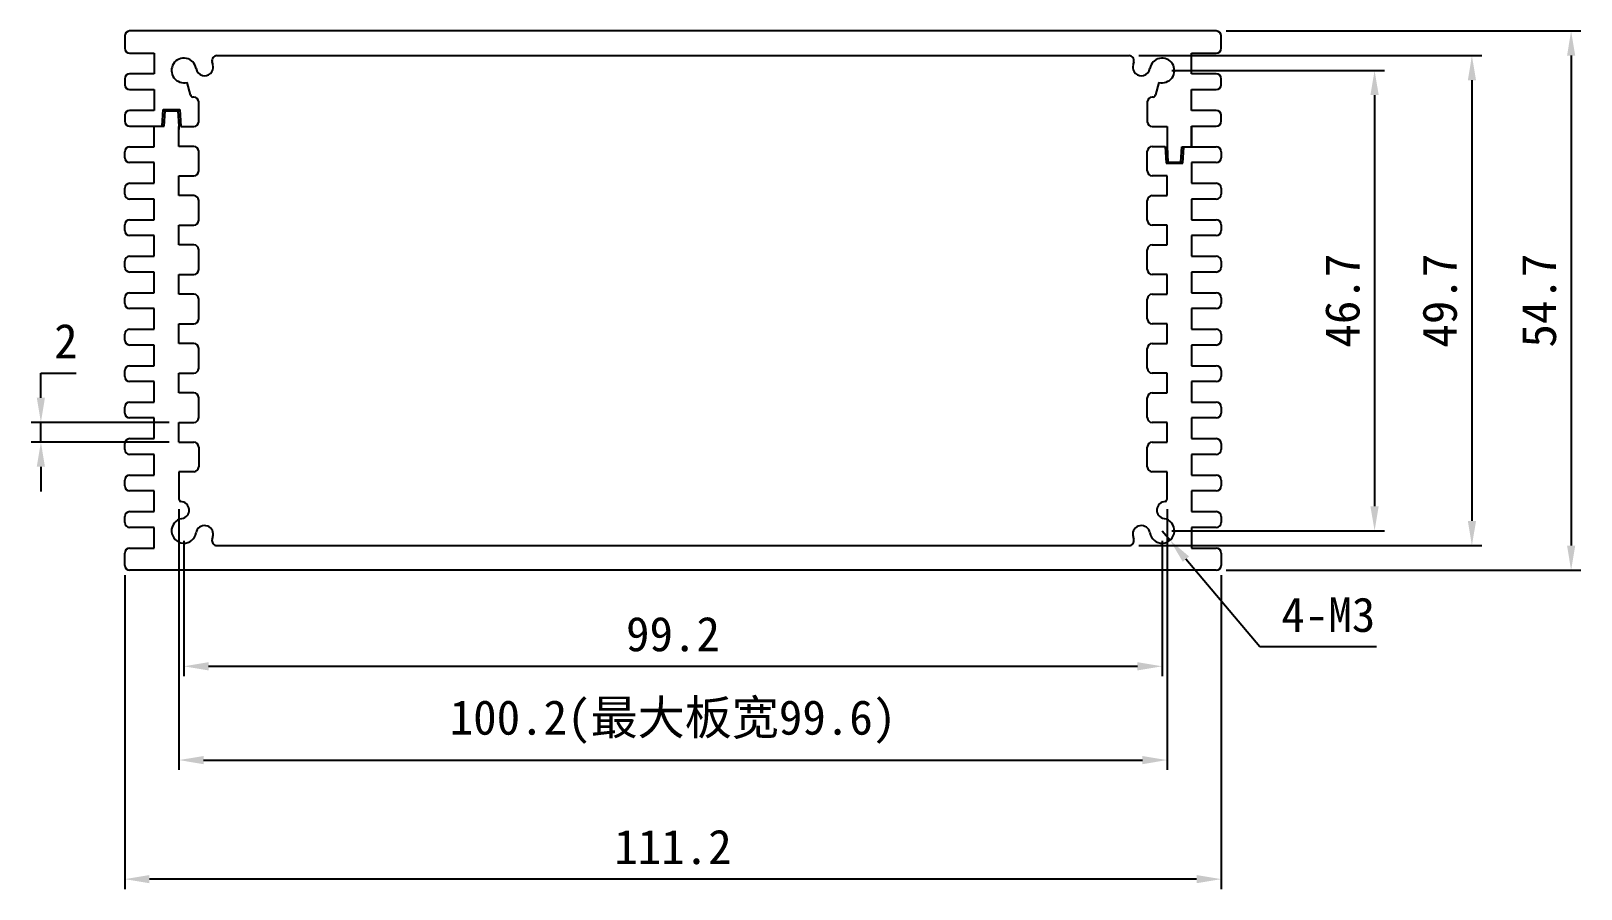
# Model space of a CAD drawing. Header units: inches. Extents: x -10 to 148, y -32 to 55.
import ezdxf

# ---------------------------------------------------------------- set-up
doc = ezdxf.new("R2010")
doc.units = ezdxf.units.IN
doc.header["$MEASUREMENT"] = 0
doc.layers.add('1', color=30, linetype='Continuous')
doc.styles.get("Standard").update_dxf_attribs({"font": 'simhei.ttf'})
doc.dimstyles.new('AM_ISO', dxfattribs={"dimtxt": 3.5, "dimasz": 2.5, "dimexe": 1, "dimexo": 1, "dimgap": 1.5, "dimtad": 1, "dimtoh": 1, "dimdec": 1, "dimdsep": 46, "dimtxsty": 'Standard', "dimcen": 0, "dimclrd": 256, "dimclre": 256, "dimclrt": 256, "dimadec": 0, "dimazin": 2, "dimtp": 0.1, "dimtm": 0.1, "dimtfac": 0.71, "dimtdec": 1, "dimtmove": 0, "dimatfit": 3, "dimfxl": 1, "dimlwd": -1, "dimlwe": -1, "dimarcsym": 0})

# ---------------------------------------------------------------- blocks, each defined once
blk = doc.blocks.new('*D2')
for p, q in [((111.7, 54.7), (147.68, 54.7)), ((146.68, 52.2), (146.68, 2.5)), ((111.7, 0), (147.68, 0))]:
    blk.add_line(p, q)
for points in [[(146.27, 52.2), (147.1, 52.2), (146.68, 54.7)], [(146.27, 2.5), (147.1, 2.5), (146.68, 0)]]:
    blk.add_solid(points)
at = {"layer": 'Defpoints', "color": 0}
for p in [(110.7, 54.7), (110.7, 0), (146.68, 0)]:
    blk.add_point(p, dxfattribs=at)
at = {"insert": (143.43, 27.35), "char_height": 3.5, "attachment_point": 5, "rotation": 90}
blk.add_mtext('54.7', dxfattribs=at)
blk = doc.blocks.new('*D3')
for p, q in [((102.85, 52.2), (137.62, 52.2)), ((136.62, 49.7), (136.62, 5)), ((102.85, 2.5), (137.62, 2.5))]:
    blk.add_line(p, q)
for points in [[(136.21, 49.7), (137.04, 49.7), (136.62, 52.2)], [(136.21, 5), (137.04, 5), (136.62, 2.5)]]:
    blk.add_solid(points)
at = {"layer": 'Defpoints', "color": 0}
for p in [(101.85, 52.2), (101.85, 2.5), (136.62, 2.5)]:
    blk.add_point(p, dxfattribs=at)
at = {"insert": (133.37, 27.35), "char_height": 3.5, "attachment_point": 5, "rotation": 90}
blk.add_mtext('49.7', dxfattribs=at)
blk = doc.blocks.new('*D4')
for p, q in [((0, -0.5), (0, -32.33)), ((111.2, -0.5), (111.2, -32.33)), ((108.7, -31.33), (2.5, -31.33))]:
    blk.add_line(p, q)
for points in [[(2.5, -30.91), (2.5, -31.74), (0, -31.33)], [(108.7, -30.91), (108.7, -31.74), (111.2, -31.33)]]:
    blk.add_solid(points)
at = {"layer": 'Defpoints', "color": 0}
for p in [(0, 0.5), (111.2, 0.5), (0, -31.33)]:
    blk.add_point(p, dxfattribs=at)
at = {"insert": (55.6, -28.08), "char_height": 3.5, "attachment_point": 5}
blk.add_mtext('111.2', dxfattribs=at)
blk = doc.blocks.new('*D5')
for p, q in [((105.2, 4), (106.01, 3.04)), ((115.13, -7.78), (107.62, 1.13)), ((126.93, -7.78), (115.13, -7.78))]:
    blk.add_line(p, q)
blk.add_solid([(107.94, 1.4), (107.3, 0.86), (106.01, 3.04)])
at = {"layer": 'Defpoints', "color": 0}
for p in [(105.2, 4), (106.01, 3.04)]:
    blk.add_point(p, dxfattribs=at)
at = {"insert": (122.06, -4.53), "char_height": 3.5, "attachment_point": 5}
blk.add_mtext('4-M3', dxfattribs=at)
blk = doc.blocks.new('*D6')
for p, q in [((-8.5, 17.5), (-8.5, 20)), ((-8.5, 20), (-4.94, 20)), ((4.5, 15), (-9.5, 15)), ((-8.5, 13), (-8.5, 15)), ((4.5, 13), (-9.5, 13)), ((-8.5, 10.5), (-8.5, 8))]:
    blk.add_line(p, q)
for points in [[(-8.92, 17.5), (-8.09, 17.5), (-8.5, 15)], [(-8.92, 10.5), (-8.09, 10.5), (-8.5, 13)]]:
    blk.add_solid(points)
at = {"layer": 'Defpoints', "color": 0}
for p in [(-8.5, 15), (5.5, 15), (5.5, 13)]:
    blk.add_point(p, dxfattribs=at)
at = {"insert": (-5.97, 23.25), "char_height": 3.5, "attachment_point": 5}
blk.add_mtext('2', dxfattribs=at)
blk = doc.blocks.new('*D7')
for p, q in [((106.2, 50.7), (127.75, 50.7)), ((126.75, 48.2), (126.75, 6.5)), ((106.2, 4), (127.75, 4))]:
    blk.add_line(p, q)
for points in [[(126.33, 48.2), (127.17, 48.2), (126.75, 50.7)], [(126.33, 6.5), (127.17, 6.5), (126.75, 4)]]:
    blk.add_solid(points)
at = {"layer": 'Defpoints', "color": 0}
for p in [(105.2, 50.7), (105.2, 4), (126.75, 4)]:
    blk.add_point(p, dxfattribs=at)
at = {"insert": (123.5, 27.35), "char_height": 3.5, "attachment_point": 5, "rotation": 90}
blk.add_mtext('46.7', dxfattribs=at)
blk = doc.blocks.new('*D8')
at = {"layer": '1'}
for p, q in [((5.5, 6.21), (5.5, -20.25)), ((105.7, 6.21), (105.7, -20.25)), ((8, -19.25), (103.2, -19.25))]:
    blk.add_line(p, q, dxfattribs=at)
for points in [[(8, -18.84), (8, -19.67), (5.5, -19.25)], [(103.2, -18.84), (103.2, -19.67), (105.7, -19.25)]]:
    blk.add_solid(points, dxfattribs=at)
at = {"layer": 'Defpoints', "color": 0}
for p in [(5.5, 7.21), (105.7, 7.21), (105.7, -19.25)]:
    blk.add_point(p, dxfattribs=at)
at = {"layer": '1', "insert": (55.6, -15.39), "char_height": 3.5, "attachment_point": 5}
blk.add_mtext('100.2(最大板宽99.6)', dxfattribs=at)
blk = doc.blocks.new('*D9')
for p, q in [((6, 3), (6, -10.74)), ((105.2, 3), (105.2, -10.74)), ((8.5, -9.74), (102.7, -9.74))]:
    blk.add_line(p, q)
for points in [[(8.5, -9.32), (8.5, -10.16), (6, -9.74)], [(102.7, -9.32), (102.7, -10.16), (105.2, -9.74)]]:
    blk.add_solid(points)
at = {"layer": 'Defpoints', "color": 0}
for p in [(6, 4), (105.2, 4), (105.2, -9.74)]:
    blk.add_point(p, dxfattribs=at)
at = {"insert": (55.6, -6.49), "char_height": 3.5, "attachment_point": 5}
blk.add_mtext('99.2', dxfattribs=at)

msp = doc.modelspace()

# ---------------------------------------------------------------- linework, layer by layer
for p, q in [((0, 54.2), (0, 52.95)), ((110.7, 54.7), (0.5, 54.7)), ((111.2, 52.95), (111.2, 54.2)), ((0.5, 52.45), (3, 52.45)), ((3, 52.45), (3, 50.35)), ((9.35, 52.2), (101.85, 52.2)), ((108.2, 50.35), (108.2, 52.45)), ((108.2, 52.45), (110.7, 52.45)), ((3, 50.35), (0.5, 50.35)), ((110.7, 50.35), (108.2, 50.35)), ((0, 49.85), (0, 49.25)), ((0.5, 48.75), (3, 48.75)), ((3, 48.75), (3, 46.65)), ((6.66, 48.22), (6.32, 49.49)), ((103.33, 50.2), (103.33, 50.2)), ((104.88, 49.49), (104.54, 48.22)), ((108.2, 46.65), (108.2, 48.75)), ((108.2, 48.75), (110.7, 48.75)), ((111.2, 49.25), (111.2, 49.85)), ((7, 48), (6.95, 48)), ((7.5, 45.5), (7.5, 47.5)), ((103.7, 47.5), (103.7, 45.5)), ((104.25, 48), (104.2, 48)), ((0, 46.15), (0, 45.55)), ((3, 46.65), (0.5, 46.65)), ((3.8, 45.05), (3.91, 46.75)), ((3.91, 46.75), (5.59, 46.75)), ((4, 45.05), (4.1, 46.6)), ((4.1, 46.6), (5.4, 46.6)), ((5.4, 46.6), (5.5, 45.05)), ((5.59, 46.75), (5.7, 45)), ((110.7, 46.65), (108.2, 46.65)), ((111.2, 45.55), (111.2, 46.15)), ((0.5, 45.05), (3.8, 45.05)), ((3, 42.95), (3, 45.05)), ((3, 45.05), (4, 45.05)), ((5.5, 45.05), (5.5, 44.7)), ((5.5, 43), (5.5, 45)), ((5.7, 45), (7, 45)), ((104.2, 45), (105.7, 45)), ((105.7, 45), (105.7, 43)), ((108.2, 45.05), (110.7, 45.05)), ((108.2, 42.95), (108.2, 45.05)), ((108.2, 45.05), (108.2, 42.95)), ((0, 41.85), (0, 42.45)), ((0.5, 42.95), (3, 42.95)), ((7, 43), (5.5, 43)), ((7.5, 40.5), (7.5, 42.5)), ((103.7, 40.5), (103.7, 42.5)), ((104.2, 43), (105.5, 43)), ((105.5, 43), (105.6, 41.3)), ((105.7, 43), (105.8, 41.4)), ((107.1, 41.4), (107.2, 42.95)), ((107.2, 42.95), (108.2, 42.95)), ((107.3, 41.3), (107.4, 42.95)), ((107.4, 42.95), (110.7, 42.95)), ((111.2, 42.45), (111.2, 41.85)), ((3, 41.35), (0.5, 41.35)), ((3, 39.25), (3, 41.35)), ((105.6, 41.3), (107.3, 41.3)), ((105.8, 41.4), (107.1, 41.4)), ((110.7, 41.35), (108.2, 41.35)), ((108.2, 41.35), (108.2, 39.25)), ((5.5, 38), (5.5, 40)), ((5.5, 40), (7, 40)), ((105.7, 40), (104.2, 40)), ((105.7, 38), (105.7, 40)), ((0, 38.15), (0, 38.75)), ((0.5, 39.25), (3, 39.25)), ((7, 38), (5.5, 38)), ((104.2, 38), (105.7, 38)), ((108.2, 39.25), (110.7, 39.25)), ((111.2, 38.75), (111.2, 38.15)), ((3, 37.65), (0.5, 37.65)), ((3, 35.55), (3, 37.65)), ((7.5, 35.5), (7.5, 37.5)), ((103.7, 35.5), (103.7, 37.5)), ((110.7, 37.65), (108.2, 37.65)), ((108.2, 37.65), (108.2, 35.55)), ((0, 34.45), (0, 35.05)), ((0.5, 35.55), (3, 35.55)), ((5.5, 33), (5.5, 35)), ((5.5, 35), (7, 35)), ((105.7, 35), (104.2, 35)), ((105.7, 33), (105.7, 35)), ((108.2, 35.55), (110.7, 35.55)), ((111.2, 35.05), (111.2, 34.45)), ((3, 33.95), (0.5, 33.95)), ((3, 31.85), (3, 33.95)), ((110.7, 33.95), (108.2, 33.95)), ((108.2, 33.95), (108.2, 31.85)), ((0.5, 31.85), (3, 31.85)), ((7, 33), (5.5, 33)), ((7.5, 30.5), (7.5, 32.5)), ((103.7, 30.5), (103.7, 32.5)), ((104.2, 33), (105.7, 33)), ((108.2, 31.85), (110.7, 31.85)), ((0, 30.75), (0, 31.35)), ((3, 30.25), (0.5, 30.25)), ((3, 28.15), (3, 30.25)), ((5.5, 28), (5.5, 30)), ((5.5, 30), (7, 30)), ((105.7, 30), (104.2, 30)), ((105.7, 28), (105.7, 30)), ((110.7, 30.25), (108.2, 30.25)), ((108.2, 30.25), (108.2, 28.15)), ((111.2, 31.35), (111.2, 30.75)), ((0, 27.05), (0, 27.65)), ((0.5, 28.15), (3, 28.15)), ((7, 28), (5.5, 28)), ((7.5, 25.5), (7.5, 27.5)), ((103.7, 25.5), (103.7, 27.5)), ((104.2, 28), (105.7, 28)), ((108.2, 28.15), (110.7, 28.15)), ((111.2, 27.65), (111.2, 27.05)), ((3, 26.55), (0.5, 26.55)), ((3, 24.45), (3, 26.55)), ((110.7, 26.55), (108.2, 26.55)), ((108.2, 26.55), (108.2, 24.45)), ((0, 23.35), (0, 23.95)), ((0.5, 24.45), (3, 24.45)), ((5.5, 23), (5.5, 25)), ((5.5, 25), (7, 25)), ((105.7, 25), (104.2, 25)), ((105.7, 23), (105.7, 25)), ((108.2, 24.45), (110.7, 24.45)), ((111.2, 23.95), (111.2, 23.35)), ((3, 22.85), (0.5, 22.85)), ((3, 20.75), (3, 22.85)), ((7, 23), (5.5, 23)), ((7.5, 20.5), (7.5, 22.5)), ((103.7, 20.5), (103.7, 22.5)), ((104.2, 23), (105.7, 23)), ((110.7, 22.85), (108.2, 22.85)), ((108.2, 22.85), (108.2, 20.75)), ((0.5, 20.75), (3, 20.75)), ((108.2, 20.75), (110.7, 20.75)), ((0, 19.65), (0, 20.25)), ((3, 19.15), (0.5, 19.15)), ((3, 17.05), (3, 19.15)), ((5.5, 18), (5.5, 20)), ((5.5, 20), (7, 20)), ((105.7, 20), (104.2, 20)), ((105.7, 18), (105.7, 20)), ((110.7, 19.15), (108.2, 19.15)), ((108.2, 19.15), (108.2, 17.05)), ((111.2, 20.25), (111.2, 19.65)), ((7, 18), (5.5, 18)), ((7.5, 15.5), (7.5, 17.5)), ((103.7, 15.5), (103.7, 17.5)), ((104.2, 18), (105.7, 18)), ((0, 15.95), (0, 16.55)), ((0.5, 17.05), (3, 17.05)), ((108.2, 17.05), (110.7, 17.05)), ((111.2, 16.55), (111.2, 15.95)), ((3, 15.45), (0.5, 15.45)), ((3, 13.35), (3, 15.45)), ((5.5, 13), (5.5, 15)), ((5.5, 15), (7, 15)), ((105.7, 15), (104.2, 15)), ((105.7, 13), (105.7, 15)), ((110.7, 15.45), (108.2, 15.45)), ((108.2, 15.45), (108.2, 13.35)), ((0, 12.25), (0, 12.85)), ((0.5, 13.35), (3, 13.35)), ((5.5, 13), (7, 13)), ((104.2, 13), (105.7, 13)), ((108.2, 13.35), (110.7, 13.35)), ((111.2, 12.85), (111.2, 12.25)), ((3, 11.75), (0.5, 11.75)), ((3, 9.65), (3, 11.75)), ((7.5, 12.5), (7.5, 10.5)), ((103.7, 10.5), (103.7, 12.5)), ((110.7, 11.75), (108.2, 11.75)), ((108.2, 11.75), (108.2, 9.65)), ((0.5, 9.65), (3, 9.65)), ((7, 10), (5.5, 10)), ((5.5, 10), (5.5, 7.21)), ((105.7, 10), (104.2, 10)), ((105.7, 7.21), (105.7, 10)), ((108.2, 9.65), (110.7, 9.65)), ((0, 8.55), (0, 9.15)), ((3, 8.05), (0.5, 8.05)), ((3, 5.95), (3, 8.05)), ((110.7, 8.05), (108.2, 8.05)), ((108.2, 8.05), (108.2, 5.95)), ((111.2, 9.15), (111.2, 8.55)), ((0, 4.85), (0, 5.45)), ((0.5, 5.95), (3, 5.95)), ((108.2, 5.95), (110.7, 5.95)), ((111.2, 5.45), (111.2, 4.85)), ((3, 4.35), (0.5, 4.35)), ((3, 2.25), (3, 4.35)), ((110.7, 4.35), (108.2, 4.35)), ((108.2, 4.35), (108.2, 2.25)), ((0, 0.5), (0, 1.75)), ((0.5, 2.25), (3, 2.25)), ((9.35, 2.5), (101.85, 2.5)), ((108.2, 2.25), (110.7, 2.25)), ((111.2, 1.75), (111.2, 0.5)), ((110.7, 0), (0.5, 0))]:
    msp.add_line(p, q)
for centre, radius, start, end in [((0.5, 54.2), 0.5, 90, 180), ((110.7, 54.2), 0.5, 0, 90), ((0.5, 52.95), 0.5, 180, 270), ((6, 50.7), 1.25, 9.4026, 285), ((9.35, 51.7), 0.5, 90, 196.6015), ((101.85, 51.7), 0.5, 343.3985, 90), ((105.2, 50.7), 1.25, 255, 170.5974), ((110.7, 52.95), 0.5, 270, 0), ((0.5, 49.85), 0.5, 90, 180), ((8.1, 51.05), 0.88, 189.4026, 255), ((8.1, 51.04), 0.875, 255, 9.3157), ((6, 50.7), 3, 9.3157, 16.6015), ((103.1, 51.04), 0.875, 170.6843, 285), ((105.2, 50.7), 3, 163.3985, 170.6843), ((103.1, 51.05), 0.88, 285, 350.5974), ((110.7, 49.85), 0.5, 360, 90), ((0.5, 49.25), 0.5, 180, 270), ((110.7, 49.25), 0.5, 270, 0), ((6.95, 48.3), 0.3, 195, 270), ((7, 47.5), 0.5, 0, 90), ((104.2, 47.5), 0.5, 90, 180), ((104.25, 48.3), 0.3, 270, 345), ((0.5, 46.15), 0.5, 90, 180), ((110.7, 46.15), 0.5, 0, 90), ((0.5, 45.55), 0.5, 180, 270), ((7, 45.5), 0.5, 270, 0), ((104.2, 45.5), 0.5, 180, 270), ((110.7, 45.55), 0.5, 270, 0), ((0.5, 42.45), 0.5, 90, 180), ((7, 42.5), 0.5, 0, 90), ((104.2, 42.5), 0.5, 90, 180), ((110.7, 42.45), 0.5, 0, 90), ((0.5, 41.85), 0.5, 180, 270), ((110.7, 41.85), 0.5, 270, 0), ((7, 40.5), 0.5, 270, 0), ((104.2, 40.5), 0.5, 180, 270), ((0.5, 38.75), 0.5, 90, 180), ((0.5, 38.15), 0.5, 180, 270), ((7, 37.5), 0.5, 0, 90), ((104.2, 37.5), 0.5, 90, 180), ((110.7, 38.75), 0.5, 0, 90), ((110.7, 38.15), 0.5, 270, 0), ((0.5, 35.05), 0.5, 90, 180), ((7, 35.5), 0.5, 270, 0), ((104.2, 35.5), 0.5, 180, 270), ((110.7, 35.05), 0.5, 0, 90), ((0.5, 34.45), 0.5, 180, 270), ((110.7, 34.45), 0.5, 270, 0), ((0.5, 31.35), 0.5, 90, 180), ((7, 32.5), 0.5, 0, 90), ((104.2, 32.5), 0.5, 90, 180), ((110.7, 31.35), 0.5, 0, 90), ((0.5, 30.75), 0.5, 180, 270), ((7, 30.5), 0.5, 270, 0), ((104.2, 30.5), 0.5, 180, 270), ((110.7, 30.75), 0.5, 270, 0), ((0.5, 27.65), 0.5, 90, 180), ((0.5, 27.05), 0.5, 180, 270), ((7, 27.5), 0.5, 0, 90), ((104.2, 27.5), 0.5, 90, 180), ((110.7, 27.65), 0.5, 0, 90), ((110.7, 27.05), 0.5, 270, 0), ((7, 25.5), 0.5, 270, 0), ((104.2, 25.5), 0.5, 180, 270), ((0.5, 23.95), 0.5, 90, 180), ((110.7, 23.95), 0.5, 0, 90), ((0.5, 23.35), 0.5, 180, 270), ((7, 22.5), 0.5, 0, 90), ((104.2, 22.5), 0.5, 90, 180), ((110.7, 23.35), 0.5, 270, 0), ((0.5, 20.25), 0.5, 90, 180), ((7, 20.5), 0.5, 270, 0), ((104.2, 20.5), 0.5, 180, 270), ((110.7, 20.25), 0.5, 0, 90), ((0.5, 19.65), 0.5, 180, 270), ((110.7, 19.65), 0.5, 270, 0), ((7, 17.5), 0.5, 0, 90), ((104.2, 17.5), 0.5, 90, 180), ((0.5, 16.55), 0.5, 90, 180), ((0.5, 15.95), 0.5, 180, 270), ((110.7, 16.55), 0.5, 0, 90), ((110.7, 15.95), 0.5, 270, 0), ((7, 15.5), 0.5, 270, 0), ((104.2, 15.5), 0.5, 180, 270), ((0.5, 12.85), 0.5, 90, 180), ((7, 12.5), 0.5, 0, 90), ((104.2, 12.5), 0.5, 90, 180), ((110.7, 12.85), 0.5, 0, 90), ((0.5, 12.25), 0.5, 180, 270), ((110.7, 12.25), 0.5, 270, 0), ((0.5, 9.15), 0.5, 90, 180), ((7, 10.5), 0.5, 270, 0), ((104.2, 10.5), 0.5, 180, 270), ((110.7, 9.15), 0.5, 0, 90), ((0.5, 8.55), 0.5, 180, 270), ((110.7, 8.55), 0.5, 270, 0), ((5.75, 7.21), 0.25, 180, 251.926), ((5.65, 6.1), 0.875, 279.5253, 88.4225), ((105.55, 6.1), 0.875, 91.5775, 260.4747), ((105.45, 7.21), 0.25, 288.074, 360), ((0.5, 5.45), 0.5, 90, 180), ((0.5, 4.85), 0.5, 180, 270), ((6, 4), 1.25, 99.5253, 350.6843), ((105.2, 4), 1.25, 189.3157, 80.4747), ((110.7, 5.45), 0.5, 0, 90), ((110.7, 4.85), 0.5, 270, 0), ((8.1, 3.66), 0.875, 350.6843, 170.6843), ((6, 4), 3, 343.3985, 350.6843), ((103.1, 3.66), 0.875, 9.3157, 189.3157), ((105.2, 4), 3, 189.3157, 196.6015), ((0.5, 1.75), 0.5, 90, 180), ((9.35, 3), 0.5, 163.3985, 270), ((101.85, 3), 0.5, 270, 16.6015), ((110.7, 1.75), 0.5, 360, 90), ((0.5, 0.5), 0.5, 180, 270), ((110.7, 0.5), 0.5, 270, 0)]:
    msp.add_arc(centre, radius, start, end)

# ---------------------------------------------------------------- dimensions: what is measured, and where the dimension line sits
for base, p1, p2, angle, picture, middle in [((146.68, 0), (110.7, 54.7), (110.7, 0), 270, '*D2', (146.68, 27.35)), ((136.62, 2.5), (101.85, 52.2), (101.85, 2.5), 90, '*D3', (136.62, 27.35))]:
    dim = msp.add_linear_dim(base=base, p1=p1, p2=p2, angle=angle, dimstyle='AM_ISO')
    dim.commit()
    dim.dimension.update_dxf_attribs({"geometry": picture, "text_midpoint": middle, "dimtype": 160})
for base, p1, p2, picture, middle in [((126.75, 4), (105.2, 50.7), (105.2, 4), '*D7', (123.5, 27.35)), ((-8.5, 15), (5.5, 13), (5.5, 15), '*D6', (-5.97, 23.25))]:
    dim = msp.add_linear_dim(base=base, p1=p1, p2=p2, angle=90, dimstyle='AM_ISO')
    dim.commit()
    dim.dimension.update_dxf_attribs({"geometry": picture, "text_midpoint": middle})
dim = msp.add_linear_dim(base=(105.2, -9.74), p1=(6, 4), p2=(105.2, 4), dimstyle='AM_ISO')
dim.commit()
dim.dimension.update_dxf_attribs({"geometry": '*D9', "text_midpoint": (55.6, -6.49)})
dim = msp.add_radius_dim(center=(105.2, 4), mpoint=(106.01, 3.04), text='4-M3', dimstyle='AM_ISO')
dim.commit()
dim.dimension.update_dxf_attribs({"geometry": '*D5', "text_midpoint": (122.06, -7.78), "dimtype": 164})
dim = msp.add_linear_dim(base=(0, -31.33), p1=(111.2, 0.5), p2=(0, 0.5), dimstyle='AM_ISO')
dim.commit()
dim.dimension.update_dxf_attribs({"geometry": '*D4', "text_midpoint": (55.6, -31.33), "dimtype": 160})
at = {"layer": '1'}
dim = msp.add_linear_dim(base=(105.7, -19.25), p1=(5.5, 7.21), p2=(105.7, 7.21), text='<>(最大板宽99.6)', dimstyle='AM_ISO', dxfattribs=at)
dim.commit()
dim.dimension.update_dxf_attribs({"geometry": '*D8', "text_midpoint": (55.6, -19.25), "dimtype": 160})

doc.saveas('drawing.dxf')
